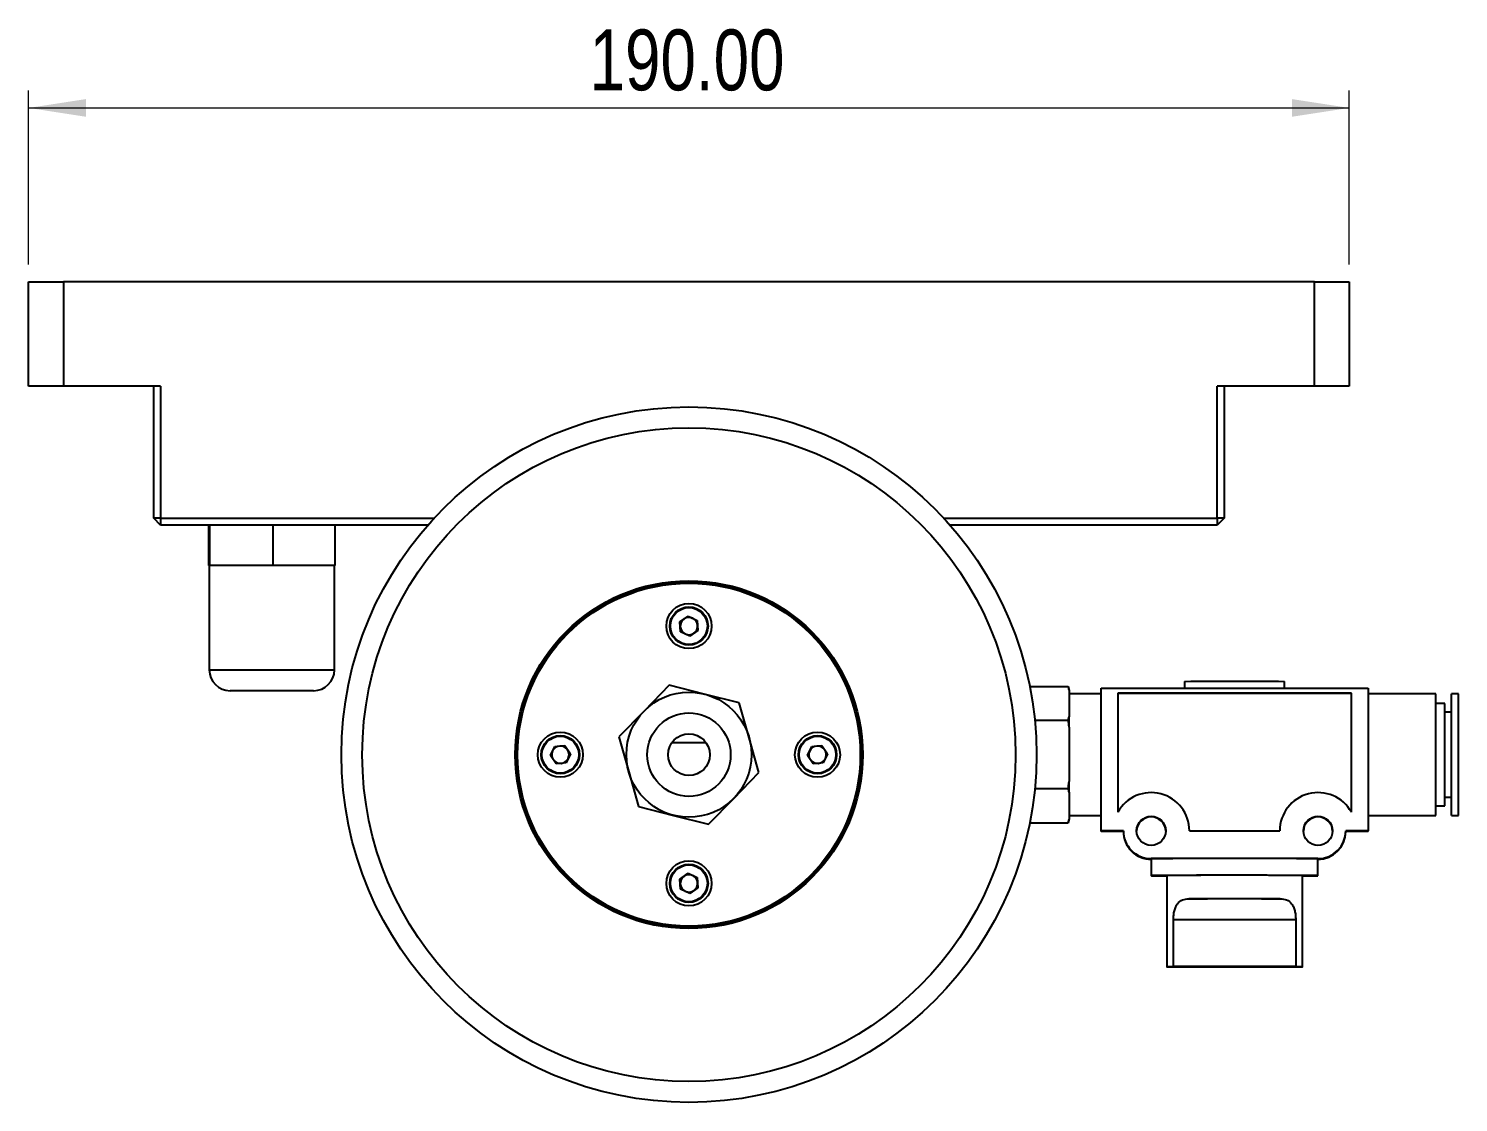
# Model space of a CAD drawing. Header units: millimetres. Extents: x 81 to 914, y 175 to 696.
# Drawn here: x 340.1 to 545.8, y 541.5 to 695.9 of the extents above; entities that cross this region are included whole.
import ezdxf

# ---------------------------------------------------------------- set-up
doc = ezdxf.new("R2010")
doc.units = ezdxf.units.MM
doc.styles.add('SLDTEXTSTYLE1', font='arial.ttf', dxfattribs={"width": 0.75})
doc.dimstyles.new('SLDDIMSTYLE0', dxfattribs={"dimtxt": 3.5, "dimasz": 3.302, "dimexe": 0, "dimexo": 0.625, "dimgap": 0.875, "dimtad": 1, "dimrnd": 1e-09, "dimzin": 4, "dimtxsty": 'SLDTEXTSTYLE1', "dimsah": 1, "dimcen": 2.5, "dimazin": 1, "dimtfac": 1, "dimtmove": 0, "dimatfit": 3, "dimfrac": 2, "dimtzin": 12, "dimarcsym": 0})

# ---------------------------------------------------------------- blocks, each defined once
blk = doc.blocks.new('_D_5')
at = {"color": 7, "linetype": 'Continuous', "lineweight": 0, "transparency": 16777216}
for p, q in [((340.07, 662.02), (340.07, 687.02)), ((530.07, 662.02), (530.07, 687.02)), ((340.07, 684.52), (530.07, 684.52))]:
    blk.add_line(p, q, dxfattribs=at)
at = {"color": 7, "linetype": 'Continuous', "lineweight": 18, "transparency": 16777216}
for points in [[(340.07, 684.52), (348.32, 683.25), (348.32, 685.79)], [(530.07, 684.52), (521.81, 685.79), (521.81, 683.25)]]:
    blk.add_solid(points, dxfattribs=at)
at = {"color": 7, "linetype": 'Continuous', "lineweight": 18, "transparency": 16777216, "insert": (420.78, 695.8), "char_height": 8.75, "attachment_point": 1, "style": 'SLDTEXTSTYLE1'}
blk.add_mtext('190.00', dxfattribs=at)

msp = doc.modelspace()

# ---------------------------------------------------------------- linework, layer by layer
at = {"color": 7, "linetype": 'Continuous', "lineweight": 25}
for p, q in [((340.068, 644.516), (340.068, 659.516)), ((340.068, 659.516), (345.068, 659.516)), ((345.068, 659.516), (345.068, 644.516)), ((525.068, 659.516), (345.068, 659.516)), ((525.068, 644.516), (525.068, 659.516)), ((525.068, 659.516), (530.068, 659.516)), ((530.068, 659.516), (530.068, 644.516)), ((345.068, 644.516), (340.068, 644.516)), ((359.068, 644.516), (345.068, 644.516)), ((358.068, 625.516), (358.068, 644.516)), ((359.068, 644.516), (359.068, 625.516)), ((525.068, 644.516), (511.068, 644.516)), ((511.068, 625.516), (511.068, 644.516)), ((512.068, 644.516), (512.068, 625.516)), ((530.068, 644.516), (525.068, 644.516)), ((359.068, 624.516), (358.068, 625.516)), ((359.068, 625.516), (358.068, 625.516)), ((359.068, 625.516), (398.407, 625.516)), ((359.068, 625.516), (359.068, 624.516)), ((471.729, 625.516), (511.068, 625.516)), ((511.068, 625.516), (511.068, 624.516)), ((512.068, 625.516), (511.068, 625.516)), ((512.068, 625.516), (511.068, 624.516)), ((397.505, 624.516), (359.068, 624.516)), ((365.982, 618.716), (365.982, 624.516)), ((366.157, 618.716), (366.157, 624.516)), ((375.243, 618.716), (375.243, 624.516)), ((384.154, 618.716), (384.154, 624.516)), ((511.068, 624.516), (472.631, 624.516)), ((366.069, 618.716), (365.982, 618.716)), ((366.068, 618.716), (366.068, 603.716)), ((366.157, 618.716), (366.069, 618.716)), ((370.7, 618.716), (366.157, 618.716)), ((375.243, 618.716), (370.7, 618.716)), ((379.698, 618.716), (375.243, 618.716)), ((384.154, 618.716), (379.698, 618.716)), ((384.068, 603.716), (384.068, 618.716)), ((433.766, 610.639), (434.956, 611.455)), ((434.956, 611.455), (436.258, 610.832)), ((433.877, 609.2), (433.766, 610.639)), ((435.18, 608.577), (433.877, 609.2)), ((436.37, 609.393), (435.18, 608.577)), ((436.258, 610.832), (436.37, 609.393)), ((381.068, 600.716), (369.068, 600.716)), ((432.243, 601.517), (428.619, 597.793)), ((437.28, 600.24), (432.243, 601.517)), ((484.095, 601.331), (489.643, 601.331)), ((489.768, 600.866), (489.651, 601.303)), ((489.768, 600.829), (489.768, 600.866)), ((489.768, 600.829), (489.768, 599.927)), ((494.368, 601.067), (532.768, 601.067)), ((494.368, 580.567), (494.368, 601.067)), ((506.368, 602.016), (506.368, 601.067)), ((520.768, 601.067), (520.768, 602.016)), ((532.768, 601.067), (532.768, 580.567)), ((442.317, 598.963), (437.28, 600.24)), ((443.729, 593.962), (442.317, 598.963)), ((494.368, 600.266), (489.768, 600.266)), ((489.768, 599.927), (489.768, 597.868)), ((530.368, 600.367), (496.768, 600.367)), ((496.768, 600.367), (496.768, 583.252)), ((496.768, 600.364), (530.368, 600.364)), ((530.368, 583.252), (530.368, 600.367)), ((542.514, 600.266), (532.768, 600.266)), ((542.514, 582.766), (542.514, 600.266)), ((543.802, 598.866), (542.514, 598.866)), ((543.802, 584.166), (543.802, 598.866)), ((545.768, 600.266), (544.768, 600.266)), ((544.768, 582.766), (544.768, 600.266)), ((545.768, 582.766), (545.768, 600.266)), ((428.619, 597.793), (424.994, 594.07)), ((489.768, 597.868), (489.768, 596.966)), ((489.768, 595.452), (489.768, 596.966)), ((544.768, 597.641), (543.802, 597.641)), ((484.822, 596.465), (489.643, 596.465)), ((489.768, 595.452), (489.768, 593.634)), ((415.129, 591.404), (415.752, 592.706)), ((415.752, 592.706), (417.191, 592.818)), ((417.191, 592.818), (418.007, 591.627)), ((424.994, 594.07), (426.407, 589.069)), ((432.631, 593.266), (437.505, 593.266)), ((445.141, 588.962), (443.729, 593.962)), ((452.129, 591.404), (452.752, 592.706)), ((452.752, 592.706), (454.191, 592.818)), ((454.191, 592.818), (455.007, 591.627)), ((489.768, 593.634), (489.768, 589.48)), ((415.945, 590.214), (415.129, 591.404)), ((418.007, 591.627), (417.384, 590.325)), ((452.945, 590.214), (452.129, 591.404)), ((455.007, 591.627), (454.384, 590.325)), ((417.384, 590.325), (415.945, 590.214)), ((426.407, 589.069), (427.819, 584.069)), ((441.517, 585.238), (445.141, 588.962)), ((454.384, 590.325), (452.945, 590.214)), ((489.768, 589.48), (489.768, 587.662)), ((484.831, 586.65), (489.643, 586.65)), ((489.768, 586.139), (489.768, 587.662)), ((437.893, 581.515), (441.517, 585.238)), ((489.768, 586.139), (489.768, 585.222)), ((489.768, 585.222), (489.768, 583.128)), ((543.802, 585.391), (544.768, 585.391)), ((427.819, 584.069), (432.856, 582.792)), ((432.856, 582.792), (437.893, 581.515)), ((489.651, 581.728), (489.768, 582.166)), ((489.768, 583.128), (489.768, 582.211)), ((489.768, 582.766), (494.368, 582.766)), ((489.768, 582.166), (489.768, 582.211)), ((532.768, 582.766), (542.514, 582.766)), ((542.514, 584.166), (543.802, 584.166)), ((544.768, 582.766), (545.768, 582.766)), ((484.095, 581.701), (489.643, 581.701)), ((489.65, 581.728), (489.643, 581.701)), ((497.568, 580.567), (494.368, 580.567)), ((494.368, 580.465), (494.368, 580.567)), ((497.568, 580.465), (494.368, 580.465)), ((497.568, 580.465), (497.568, 580.567)), ((507.068, 580.567), (520.068, 580.567)), ((532.768, 580.567), (529.568, 580.567)), ((529.568, 580.465), (529.568, 580.567)), ((532.768, 580.465), (529.568, 580.465)), ((532.768, 580.465), (532.768, 580.567)), ((507.758, 576.567), (501.568, 576.567)), ((501.568, 576.516), (501.568, 576.567)), ((501.568, 576.516), (501.568, 574.116)), ((525.568, 576.567), (519.377, 576.567)), ((525.568, 576.516), (525.568, 576.567)), ((525.568, 574.116), (525.568, 576.516)), ((433.766, 573.639), (434.956, 574.455)), ((434.956, 574.455), (436.258, 573.832)), ((503.818, 574.116), (503.818, 561.016)), ((523.318, 561.016), (523.318, 574.116)), ((433.877, 572.2), (433.766, 573.639)), ((435.18, 571.577), (433.877, 572.2)), ((436.37, 572.393), (435.18, 571.577)), ((436.258, 573.832), (436.37, 572.393)), ((520.142, 570.801), (506.994, 570.801)), ((504.769, 561.037), (504.769, 567.787)), ((522.367, 567.787), (504.769, 567.787)), ((522.367, 567.787), (522.367, 561.037)), ((522.367, 561.037), (504.769, 561.037)), ((504.769, 560.996), (522.367, 560.996)), ((508.568, 561.021), (508.568, 561.011)), ((518.568, 561.021), (508.568, 561.021)), ((508.568, 561.011), (518.568, 561.011)), ((518.568, 561.011), (518.568, 561.021))]:
    msp.add_line(p, q, dxfattribs=at)
at = {"color": 8, "linetype": 'Continuous', "lineweight": 25}
msp.add_line((366.068, 603.716), (384.068, 603.716), dxfattribs=at)
at = {"color": 7, "linetype": 'Continuous', "lineweight": 25, "flags": 128}
for points in [[(519.377, 576.567), (518.008, 576.57), (516.568, 576.572), (515.08, 576.574), (513.568, 576.574), (512.056, 576.574), (510.568, 576.572), (509.128, 576.57), (507.758, 576.567)], [(525.568, 574.116), (525.44, 574.125), (525.059, 574.133), (524.433, 574.141), (523.576, 574.148), (522.505, 574.155), (521.244, 574.161), (519.819, 574.166), (518.261, 574.17), (516.603, 574.172), (514.88, 574.174), (513.13, 574.174), (511.388, 574.173), (509.693, 574.171), (508.081, 574.168), (506.586, 574.163), (505.239, 574.158), (504.07, 574.152), (503.103, 574.145), (502.36, 574.137), (501.855, 574.129), (501.6, 574.12), (501.6, 574.112), (501.855, 574.103), (502.36, 574.095), (503.103, 574.087), (503.818, 574.082)], [(506.994, 570.801), (508.261, 570.806), (509.672, 570.809), (511.187, 570.812), (512.767, 570.813), (514.369, 570.813), (515.949, 570.812), (517.464, 570.809), (518.875, 570.806), (520.142, 570.801)], [(504.769, 561.037), (504.357, 561.032), (504.059, 561.027), (503.878, 561.021), (503.818, 561.016), (503.878, 561.011), (504.059, 561.006), (504.357, 561.001), (504.769, 560.996)], [(522.367, 560.996), (522.779, 561.001), (523.077, 561.006), (523.258, 561.011), (523.318, 561.016), (523.258, 561.021), (523.077, 561.027), (522.779, 561.032), (522.367, 561.037)]]:
    msp.add_lwpolyline(points, dxfattribs=at)
at = {"color": 7, "linetype": 'Continuous', "lineweight": 25}
for centre, radius in [((435.068, 591.516), 50), ((435.068, 591.516), 47), ((435.068, 591.516), 25), ((435.068, 591.516), 24.85), ((435.068, 591.516), 24.65), ((435.068, 610.016), 3.25), ((435.068, 610.016), 2.75), ((435.068, 610.016), 2.65), ((435.068, 591.516), 9), ((435.068, 591.516), 6), ((416.568, 591.516), 3.25), ((435.068, 591.516), 3), ((453.568, 591.516), 3.25), ((416.568, 591.516), 2.75), ((416.568, 591.516), 2.65), ((453.568, 591.516), 2.75), ((453.568, 591.516), 2.65), ((501.568, 580.567), 2.1), ((525.568, 580.567), 2.1), ((435.068, 573.016), 3.25), ((435.068, 573.016), 2.75), ((435.068, 573.016), 2.65)]:
    msp.add_circle(centre, radius, dxfattribs=at)
for centre, radius, start, end in [((435.068, 610.016), 1.25, 124.43611, -175.56389), ((435.068, 610.016), 1.25, 64.43611, 124.43611), ((435.068, 610.016), 1.25, 4.43611, 64.43611), ((435.068, 610.016), 1.25, -175.56389, -115.56389), ((435.068, 610.016), 1.25, -115.56389, -55.56389), ((435.068, 610.016), 1.25, -55.56389, 4.43611), ((369.068, 603.716), 3, 180, -90), ((381.068, 603.716), 3, -90, 0), ((513.568, 34.44), 567.621, 89.27321, 90.72679), ((416.568, 591.516), 1.25, 94.43611, 154.43611), ((416.568, 591.516), 1.25, 34.43611, 94.43611), ((453.568, 591.516), 1.25, 94.43611, 154.43611), ((453.568, 591.516), 1.25, 34.43611, 94.43611), ((416.568, 591.516), 1.25, 154.43611, -145.56389), ((416.568, 591.516), 1.25, -145.56389, -85.56389), ((416.568, 591.516), 1.25, -85.56389, -25.56389), ((416.568, 591.516), 1.25, -25.56389, 34.43611), ((453.568, 591.516), 1.25, 154.43611, -145.56389), ((453.568, 591.516), 1.25, -145.56389, -85.56389), ((453.568, 591.516), 1.25, -85.56389, -25.56389), ((453.568, 591.516), 1.25, -25.56389, 34.43611), ((501.568, 580.567), 5.5, 0.00066, 150.7768), ((525.568, 580.567), 5.5, 29.2232, 179.99934), ((501.568, 580.465), 2.1, 1.39254, 178.60746), ((525.568, 580.465), 2.1, 1.39254, 178.60746), ((501.568, 580.567), 4, -179.99966, -89.99966), ((501.568, 580.465), 4, -179.99966, -89.99966), ((525.568, 580.567), 4, -90.00034, -0.00034), ((525.568, 580.465), 4, -90.00034, -0.00034), ((506.672, 332.739), 243.83, 89.74478, 91.19953), ((520.464, 332.739), 243.83, 88.80047, 90.25522), ((435.068, 573.016), 1.25, 124.43611, -175.56389), ((435.068, 573.016), 1.25, 64.43611, 124.43611), ((435.068, 573.016), 1.25, 4.43611, 64.43611), ((513.568, -182.298), 756.476, 89.261511, 90.738489), ((523.471, 638.429), 64.347, -90.13644, -88.13268), ((435.068, 573.016), 1.25, -175.56389, -115.56389), ((435.068, 573.016), 1.25, -115.56389, -55.56389), ((435.068, 573.016), 1.25, -55.56389, 4.43611)]:
    msp.add_arc(centre, radius, start, end, dxfattribs=at)
for points, knots in [([(489.768, 600.829), (489.746, 600.923), (489.707, 601.09), (489.663, 601.257), (489.643, 601.331)], [0, 0, 0, 0, 0.5601177, 1, 1, 1, 1]), ([(489.643, 596.465), (489.668, 596.558), (489.712, 596.725), (489.751, 596.893), (489.768, 596.966)], [0, 0, 0, 0, 0.5600631, 1, 1, 1, 1]), ([(489.768, 595.452), (489.746, 595.641), (489.707, 595.979), (489.663, 596.316), (489.643, 596.465)], [0, 0, 0, 0, 0.5601082, 1, 1, 1, 1]), ([(489.643, 586.65), (489.668, 586.838), (489.712, 587.176), (489.751, 587.513), (489.768, 587.662)], [0, 0, 0, 0, 0.5600903, 1, 1, 1, 1]), ([(489.768, 586.139), (489.746, 586.235), (489.707, 586.405), (489.663, 586.575), (489.643, 586.65)], [0, 0, 0, 0, 0.5601177, 1, 1, 1, 1]), ([(489.643, 581.701), (489.668, 581.796), (489.712, 581.966), (489.751, 582.136), (489.768, 582.211)], [0, 0, 0, 0, 0.5600631, 1, 1, 1, 1]), ([(504.769, 567.787), (504.776, 568.011), (504.79, 568.46), (504.903, 569.093), (505.086, 569.649), (505.433, 570.248), (506.04, 570.72), (506.676, 570.774), (506.994, 570.801)], [0, 0, 0, 0, 0.1251364, 0.2506323, 0.3760922, 0.5012727, 0.7512478, 1, 1, 1, 1]), ([(520.142, 570.801), (520.46, 570.774), (521.097, 570.72), (521.702, 570.248), (522.049, 569.65), (522.232, 569.095), (522.346, 568.462), (522.36, 568.012), (522.367, 567.787)], [0, 0, 0, 0, 0.2491134, 0.4987611, 0.6235349, 0.7489491, 0.8738563, 1, 1, 1, 1])]:
    msp.add_open_spline(points, degree=3, knots=knots, dxfattribs=at)

# ---------------------------------------------------------------- dimensions: what is measured, and where the dimension line sits
at = {"color": 7, "linetype": 'Continuous', "lineweight": 18}
dim = msp.add_linear_dim(base=(530.068, 684.516), p1=(340.068, 659.516), p2=(530.068, 659.516), angle=0, dimstyle='SLDDIMSTYLE0', dxfattribs=at)
dim.commit()
dim.dimension.update_dxf_attribs({"geometry": '_D_5', "text_midpoint": (438.558, 684.516), "dimtype": 160})

doc.saveas('drawing.dxf')
